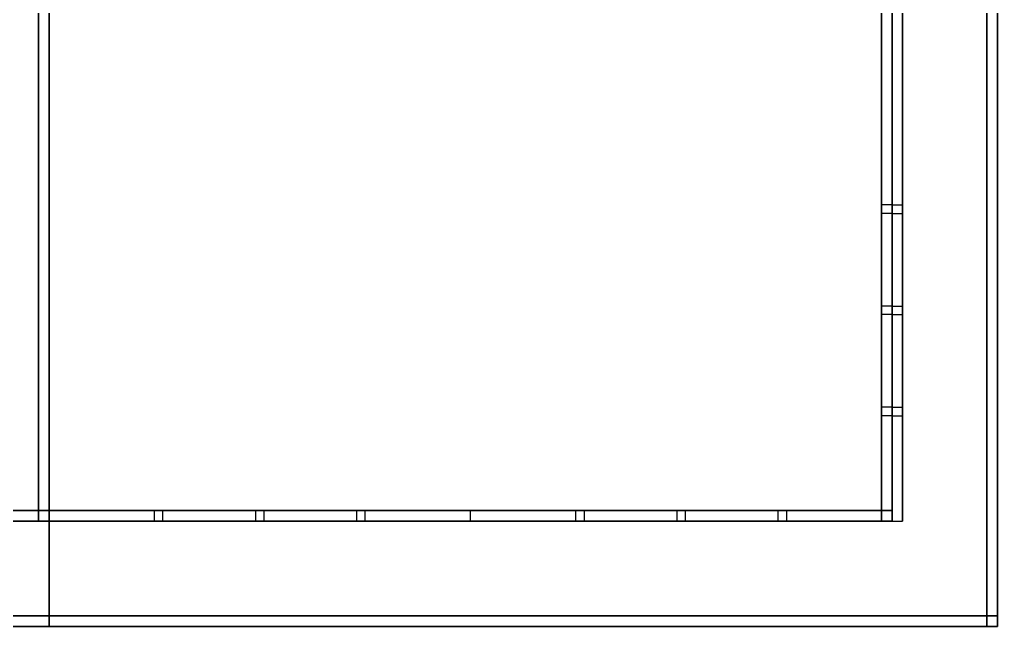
# Model space of a CAD drawing. Extents: x 2.9 to 21, y 3 to 17.
# Drawn here: x 11.72 to 21, y 3 to 8.76 of the extents above; entities that cross this region are included whole.
import ezdxf

# ---------------------------------------------------------------- set-up
doc = ezdxf.new("R2010")
doc.units = 0

msp = doc.modelspace()

# ---------------------------------------------------------------- linework, layer by layer
at = {"layer": 'Dograma_Cizgi'}
for p, q in [((19.9, 5, 3.5), (19.9, 7, 3.5)), ((19.9, 7, 3.5), (19.9, 7, 3.58)), ((19.9, 7, 3.58), (19.9, 5, 3.58)), ((20, 7, 3.58), (19.9, 7, 3.58)), ((20, 7, 3.5), (19.9, 7, 3.5)), ((19.9, 6.92, 3.5), (19.9, 7, 3.5)), ((19.9, 7, 3.5), (19.9, 7, 5.5)), ((19.9, 7, 5.5), (19.9, 6.92, 5.5)), ((20, 7, 5.5), (19.9, 7, 5.5)), ((20, 7, 3.5), (19.9, 7, 3.5)), ((19.9, 5, 5.42), (19.9, 7, 5.42)), ((19.9, 7, 5.42), (19.9, 7, 5.5)), ((19.9, 7, 5.5), (19.9, 5, 5.5)), ((20, 7, 5.5), (19.9, 7, 5.5)), ((20, 7, 5.42), (19.9, 7, 5.42)), ((20, 7, 1), (20, 6.92, 1)), ((20, 6.92, 2.5), (20, 7, 2.5)), ((20, 7, 2.5), (20, 7, 1)), ((20, 7, 1), (20.1, 7, 1)), ((20, 7, 2.5), (20.1, 7, 2.5)), ((20, 7, 1), (20, 5, 1)), ((20, 5, 1.06), (20, 7, 1.06)), ((20, 7, 1.06), (20, 7, 1)), ((20, 7, 1), (20.1, 7, 1)), ((20, 7, 1.06), (20.1, 7, 1.06)), ((20, 7, 2.44), (20, 5, 2.44)), ((20, 5, 2.5), (20, 7, 2.5)), ((20, 7, 2.5), (20, 7, 2.44)), ((20, 7, 2.44), (20.1, 7, 2.44)), ((20, 7, 2.5), (20.1, 7, 2.5)), ((20, 5, 3.5), (20, 7, 3.5)), ((20, 7, 3.5), (20, 7, 3.58)), ((20, 7, 3.58), (20, 5, 3.58)), ((20, 6.92, 3.5), (20, 7, 3.5)), ((20, 7, 3.5), (20, 7, 5.5)), ((20, 7, 5.5), (20, 6.92, 5.5)), ((20, 5, 5.42), (20, 7, 5.42)), ((20, 7, 5.42), (20, 7, 5.5)), ((20, 7, 5.5), (20, 5, 5.5)), ((20.1, 7, 1), (20.1, 6.92, 1)), ((20.1, 6.92, 2.5), (20.1, 7, 2.5)), ((20.1, 7, 2.5), (20.1, 7, 1)), ((20.1, 7, 1), (20.1, 5, 1)), ((20.1, 5, 1.06), (20.1, 7, 1.06)), ((20.1, 7, 1.06), (20.1, 7, 1)), ((20.1, 7, 2.44), (20.1, 5, 2.44)), ((20.1, 5, 2.5), (20.1, 7, 2.5)), ((20.1, 7, 2.5), (20.1, 7, 2.44)), ((19.9, 6.92, 5.5), (19.9, 6.92, 3.5)), ((20, 6.92, 3.5), (19.9, 6.92, 3.5)), ((20, 6.92, 5.5), (19.9, 6.92, 5.5)), ((20, 6.92, 1), (20, 6.92, 2.5)), ((20, 6.92, 2.5), (20.1, 6.92, 2.5)), ((20, 6.92, 1), (20.1, 6.92, 1)), ((20, 6.92, 5.5), (20, 6.92, 3.5)), ((20.1, 6.92, 1), (20.1, 6.92, 2.5)), ((19.9, 5.96, 3.5), (19.9, 6.04, 3.5)), ((19.9, 6.04, 3.5), (19.9, 6.04, 5.5)), ((19.9, 6.04, 5.5), (19.9, 5.96, 5.5)), ((20, 6.04, 5.5), (19.9, 6.04, 5.5)), ((20, 6.04, 3.5), (19.9, 6.04, 3.5)), ((20, 6.04, 1), (20, 5.96, 1)), ((20, 5.96, 2.5), (20, 6.04, 2.5)), ((20, 6.04, 2.5), (20, 6.04, 1)), ((20, 6.04, 1), (20.1, 6.04, 1)), ((20, 6.04, 2.5), (20.1, 6.04, 2.5)), ((20, 5.96, 3.5), (20, 6.04, 3.5)), ((20, 6.04, 3.5), (20, 6.04, 5.5)), ((20, 6.04, 5.5), (20, 5.96, 5.5)), ((20.1, 6.04, 1), (20.1, 5.96, 1)), ((20.1, 5.96, 2.5), (20.1, 6.04, 2.5)), ((20.1, 6.04, 2.5), (20.1, 6.04, 1)), ((19.9, 5.96, 5.5), (19.9, 5.96, 3.5)), ((20, 5.96, 3.5), (19.9, 5.96, 3.5)), ((20, 5.96, 5.5), (19.9, 5.96, 5.5)), ((20, 5.96, 1), (20, 5.96, 2.5)), ((20, 5.96, 2.5), (20.1, 5.96, 2.5)), ((20, 5.96, 1), (20.1, 5.96, 1)), ((20, 5.96, 5.5), (20, 5.96, 3.5)), ((20.1, 5.96, 1), (20.1, 5.96, 2.5)), ((19.9, 5, 3.5), (19.9, 5.08, 3.5)), ((19.9, 5.08, 3.5), (19.9, 5.08, 5.5)), ((19.9, 5.08, 5.5), (19.9, 5, 5.5)), ((20, 5.08, 5.5), (19.9, 5.08, 5.5)), ((20, 5.08, 3.5), (19.9, 5.08, 3.5)), ((20, 5.08, 1), (20, 5, 1)), ((20, 5, 2.5), (20, 5.08, 2.5)), ((20, 5.08, 2.5), (20, 5.08, 1)), ((20, 5.08, 1), (20.1, 5.08, 1)), ((20, 5.08, 2.5), (20.1, 5.08, 2.5)), ((20, 5, 3.5), (20, 5.08, 3.5)), ((20, 5.08, 3.5), (20, 5.08, 5.5)), ((20, 5.08, 5.5), (20, 5, 5.5)), ((20.1, 5.08, 1), (20.1, 5, 1)), ((20.1, 5, 2.5), (20.1, 5.08, 2.5)), ((20.1, 5.08, 2.5), (20.1, 5.08, 1)), ((19.9, 5, 5.5), (19.9, 5, 3.5)), ((20, 5, 3.5), (19.9, 5, 3.5)), ((20, 5, 5.5), (19.9, 5, 5.5)), ((19.9, 5, 3.58), (19.9, 5, 3.5)), ((20, 5, 3.5), (19.9, 5, 3.5)), ((20, 5, 3.58), (19.9, 5, 3.58)), ((19.9, 5, 5.5), (19.9, 5, 5.42)), ((20, 5, 5.42), (19.9, 5, 5.42)), ((20, 5, 5.5), (19.9, 5, 5.5)), ((20, 5, 1), (20, 5, 1.06)), ((20, 5, 1.06), (20.1, 5, 1.06)), ((20, 5, 1), (20.1, 5, 1)), ((20, 5, 1), (20, 5, 2.5)), ((20, 5, 2.5), (20.1, 5, 2.5)), ((20, 5, 1), (20.1, 5, 1)), ((20, 5, 2.44), (20, 5, 2.5)), ((20, 5, 2.5), (20.1, 5, 2.5)), ((20, 5, 2.44), (20.1, 5, 2.44)), ((20, 5, 5.5), (20, 5, 3.5)), ((20, 5, 3.58), (20, 5, 3.5)), ((20, 5, 5.5), (20, 5, 5.42)), ((20.1, 5, 1), (20.1, 5, 1.06)), ((20.1, 5, 1), (20.1, 5, 2.5)), ((20.1, 5, 2.44), (20.1, 5, 2.5)), ((13, 4.1, 0.7), (13.08, 4.1, 0.7)), ((13.08, 4.1, 2.7), (13, 4.1, 2.7)), ((13, 4.1, 2.7), (13, 4.1, 0.7)), ((13, 4, 0.7), (13, 4.1, 0.7)), ((13, 4, 2.7), (13, 4.1, 2.7)), ((13, 4.1, 0.7), (15, 4.1, 0.7)), ((15, 4.1, 0.78), (13, 4.1, 0.78)), ((13, 4.1, 0.78), (13, 4.1, 0.7)), ((13, 4, 0.7), (13, 4.1, 0.7)), ((13, 4, 0.78), (13, 4.1, 0.78)), ((13, 4.1, 2.62), (15, 4.1, 2.62)), ((15, 4.1, 2.7), (13, 4.1, 2.7)), ((13, 4.1, 2.7), (13, 4.1, 2.62)), ((13, 4, 2.62), (13, 4.1, 2.62)), ((13, 4, 2.7), (13, 4.1, 2.7)), ((13, 4.1, 3.5), (13.08, 4.1, 3.5)), ((13.08, 4.1, 5.5), (13, 4.1, 5.5)), ((13, 4.1, 5.5), (13, 4.1, 3.5)), ((13, 4, 3.5), (13, 4.1, 3.5)), ((13, 4, 5.5), (13, 4.1, 5.5)), ((13, 4.1, 3.5), (15, 4.1, 3.5)), ((15, 4.1, 3.58), (13, 4.1, 3.58)), ((13, 4.1, 3.58), (13, 4.1, 3.5)), ((13, 4, 3.5), (13, 4.1, 3.5)), ((13, 4, 3.58), (13, 4.1, 3.58)), ((13, 4.1, 5.42), (15, 4.1, 5.42)), ((15, 4.1, 5.5), (13, 4.1, 5.5)), ((13, 4.1, 5.5), (13, 4.1, 5.42)), ((13, 4, 5.42), (13, 4.1, 5.42)), ((13, 4, 5.5), (13, 4.1, 5.5)), ((13.08, 4.1, 0.7), (13.08, 4.1, 2.7)), ((13.08, 4, 2.7), (13.08, 4.1, 2.7)), ((13.08, 4, 0.7), (13.08, 4.1, 0.7)), ((13.08, 4.1, 3.5), (13.08, 4.1, 5.5)), ((13.08, 4, 5.5), (13.08, 4.1, 5.5)), ((13.08, 4, 3.5), (13.08, 4.1, 3.5)), ((13.96, 4.1, 0.7), (14.04, 4.1, 0.7)), ((14.04, 4.1, 2.7), (13.96, 4.1, 2.7)), ((13.96, 4.1, 2.7), (13.96, 4.1, 0.7)), ((13.96, 4, 0.7), (13.96, 4.1, 0.7)), ((13.96, 4, 2.7), (13.96, 4.1, 2.7)), ((13.96, 4.1, 3.5), (14.04, 4.1, 3.5)), ((14.04, 4.1, 5.5), (13.96, 4.1, 5.5)), ((13.96, 4.1, 5.5), (13.96, 4.1, 3.5)), ((13.96, 4, 3.5), (13.96, 4.1, 3.5)), ((13.96, 4, 5.5), (13.96, 4.1, 5.5)), ((14.04, 4.1, 0.7), (14.04, 4.1, 2.7)), ((14.04, 4, 2.7), (14.04, 4.1, 2.7)), ((14.04, 4, 0.7), (14.04, 4.1, 0.7)), ((14.04, 4.1, 3.5), (14.04, 4.1, 5.5)), ((14.04, 4, 5.5), (14.04, 4.1, 5.5)), ((14.04, 4, 3.5), (14.04, 4.1, 3.5)), ((14.92, 4.1, 0.7), (15, 4.1, 0.7)), ((15, 4.1, 2.7), (14.92, 4.1, 2.7)), ((14.92, 4.1, 2.7), (14.92, 4.1, 0.7)), ((14.92, 4, 0.7), (14.92, 4.1, 0.7)), ((14.92, 4, 2.7), (14.92, 4.1, 2.7)), ((14.92, 4.1, 3.5), (15, 4.1, 3.5)), ((15, 4.1, 5.5), (14.92, 4.1, 5.5)), ((14.92, 4.1, 5.5), (14.92, 4.1, 3.5)), ((14.92, 4, 3.5), (14.92, 4.1, 3.5)), ((14.92, 4, 5.5), (14.92, 4.1, 5.5)), ((15, 4.1, 0.7), (15, 4.1, 0.78)), ((15, 4, 0.78), (15, 4.1, 0.78)), ((15, 4, 0.7), (15, 4.1, 0.7)), ((15, 4.1, 0.7), (15, 4.1, 2.7)), ((15, 4, 2.7), (15, 4.1, 2.7)), ((15, 4, 0.7), (15, 4.1, 0.7)), ((15, 4.1, 2.62), (15, 4.1, 2.7)), ((15, 4, 2.7), (15, 4.1, 2.7)), ((15, 4, 2.62), (15, 4.1, 2.62)), ((15, 4.1, 3.5), (15, 4.1, 3.58)), ((15, 4, 3.58), (15, 4.1, 3.58)), ((15, 4, 3.5), (15, 4.1, 3.5)), ((15, 4.1, 3.5), (15, 4.1, 5.5)), ((15, 4, 5.5), (15, 4.1, 5.5)), ((15, 4, 3.5), (15, 4.1, 3.5)), ((15, 4.1, 5.42), (15, 4.1, 5.5)), ((15, 4, 5.5), (15, 4.1, 5.5)), ((15, 4, 5.42), (15, 4.1, 5.42)), ((17, 4.1, 0.7), (17.08, 4.1, 0.7)), ((17.08, 4.1, 2.7), (17, 4.1, 2.7)), ((17, 4.1, 2.7), (17, 4.1, 0.7)), ((17, 4, 0.7), (17, 4.1, 0.7)), ((17, 4, 2.7), (17, 4.1, 2.7)), ((17, 4.1, 0.7), (19, 4.1, 0.7)), ((19, 4.1, 0.78), (17, 4.1, 0.78)), ((17, 4.1, 0.78), (17, 4.1, 0.7)), ((17, 4, 0.7), (17, 4.1, 0.7)), ((17, 4, 0.78), (17, 4.1, 0.78)), ((17, 4.1, 2.62), (19, 4.1, 2.62)), ((19, 4.1, 2.7), (17, 4.1, 2.7)), ((17, 4.1, 2.7), (17, 4.1, 2.62)), ((17, 4, 2.62), (17, 4.1, 2.62)), ((17, 4, 2.7), (17, 4.1, 2.7)), ((17, 4.1, 3.5), (17.08, 4.1, 3.5)), ((17.08, 4.1, 5.5), (17, 4.1, 5.5)), ((17, 4.1, 5.5), (17, 4.1, 3.5)), ((17, 4, 3.5), (17, 4.1, 3.5)), ((17, 4, 5.5), (17, 4.1, 5.5)), ((17, 4.1, 3.5), (19, 4.1, 3.5)), ((19, 4.1, 3.58), (17, 4.1, 3.58)), ((17, 4.1, 3.58), (17, 4.1, 3.5)), ((17, 4, 3.5), (17, 4.1, 3.5)), ((17, 4, 3.58), (17, 4.1, 3.58)), ((17, 4.1, 5.42), (19, 4.1, 5.42)), ((19, 4.1, 5.5), (17, 4.1, 5.5)), ((17, 4.1, 5.5), (17, 4.1, 5.42)), ((17, 4, 5.42), (17, 4.1, 5.42)), ((17, 4, 5.5), (17, 4.1, 5.5)), ((17.08, 4.1, 0.7), (17.08, 4.1, 2.7)), ((17.08, 4, 2.7), (17.08, 4.1, 2.7)), ((17.08, 4, 0.7), (17.08, 4.1, 0.7)), ((17.08, 4.1, 3.5), (17.08, 4.1, 5.5)), ((17.08, 4, 5.5), (17.08, 4.1, 5.5)), ((17.08, 4, 3.5), (17.08, 4.1, 3.5)), ((17.96, 4.1, 0.7), (18.04, 4.1, 0.7)), ((18.04, 4.1, 2.7), (17.96, 4.1, 2.7)), ((17.96, 4.1, 2.7), (17.96, 4.1, 0.7)), ((17.96, 4, 0.7), (17.96, 4.1, 0.7)), ((17.96, 4, 2.7), (17.96, 4.1, 2.7)), ((17.96, 4.1, 3.5), (18.04, 4.1, 3.5)), ((18.04, 4.1, 5.5), (17.96, 4.1, 5.5)), ((17.96, 4.1, 5.5), (17.96, 4.1, 3.5)), ((17.96, 4, 3.5), (17.96, 4.1, 3.5)), ((17.96, 4, 5.5), (17.96, 4.1, 5.5)), ((18.04, 4.1, 0.7), (18.04, 4.1, 2.7)), ((18.04, 4, 2.7), (18.04, 4.1, 2.7)), ((18.04, 4, 0.7), (18.04, 4.1, 0.7)), ((18.04, 4.1, 3.5), (18.04, 4.1, 5.5)), ((18.04, 4, 5.5), (18.04, 4.1, 5.5)), ((18.04, 4, 3.5), (18.04, 4.1, 3.5)), ((18.92, 4.1, 0.7), (19, 4.1, 0.7)), ((19, 4.1, 2.7), (18.92, 4.1, 2.7)), ((18.92, 4.1, 2.7), (18.92, 4.1, 0.7)), ((18.92, 4, 0.7), (18.92, 4.1, 0.7)), ((18.92, 4, 2.7), (18.92, 4.1, 2.7)), ((18.92, 4.1, 3.5), (19, 4.1, 3.5)), ((19, 4.1, 5.5), (18.92, 4.1, 5.5)), ((18.92, 4.1, 5.5), (18.92, 4.1, 3.5)), ((18.92, 4, 3.5), (18.92, 4.1, 3.5)), ((18.92, 4, 5.5), (18.92, 4.1, 5.5)), ((19, 4.1, 0.7), (19, 4.1, 0.78)), ((19, 4, 0.78), (19, 4.1, 0.78)), ((19, 4, 0.7), (19, 4.1, 0.7)), ((19, 4.1, 0.7), (19, 4.1, 2.7)), ((19, 4, 2.7), (19, 4.1, 2.7)), ((19, 4, 0.7), (19, 4.1, 0.7)), ((19, 4.1, 2.62), (19, 4.1, 2.7)), ((19, 4, 2.7), (19, 4.1, 2.7)), ((19, 4, 2.62), (19, 4.1, 2.62)), ((19, 4.1, 3.5), (19, 4.1, 3.58)), ((19, 4, 3.58), (19, 4.1, 3.58)), ((19, 4, 3.5), (19, 4.1, 3.5)), ((19, 4.1, 3.5), (19, 4.1, 5.5)), ((19, 4, 5.5), (19, 4.1, 5.5)), ((19, 4, 3.5), (19, 4.1, 3.5)), ((19, 4.1, 5.42), (19, 4.1, 5.5)), ((19, 4, 5.5), (19, 4.1, 5.5)), ((19, 4, 5.42), (19, 4.1, 5.42)), ((13, 4, 0.7), (13.08, 4, 0.7)), ((13.08, 4, 2.7), (13, 4, 2.7)), ((13, 4, 2.7), (13, 4, 0.7)), ((13, 4, 0.7), (15, 4, 0.7)), ((15, 4, 0.78), (13, 4, 0.78)), ((13, 4, 0.78), (13, 4, 0.7)), ((13, 4, 2.62), (15, 4, 2.62)), ((15, 4, 2.7), (13, 4, 2.7)), ((13, 4, 2.7), (13, 4, 2.62)), ((13, 4, 3.5), (13.08, 4, 3.5)), ((13.08, 4, 5.5), (13, 4, 5.5)), ((13, 4, 5.5), (13, 4, 3.5)), ((13, 4, 3.5), (15, 4, 3.5)), ((15, 4, 3.58), (13, 4, 3.58)), ((13, 4, 3.58), (13, 4, 3.5)), ((13, 4, 5.42), (15, 4, 5.42)), ((15, 4, 5.5), (13, 4, 5.5)), ((13, 4, 5.5), (13, 4, 5.42)), ((13.08, 4, 0.7), (13.08, 4, 2.7)), ((13.08, 4, 3.5), (13.08, 4, 5.5)), ((13.96, 4, 0.7), (14.04, 4, 0.7)), ((14.04, 4, 2.7), (13.96, 4, 2.7)), ((13.96, 4, 2.7), (13.96, 4, 0.7)), ((13.96, 4, 3.5), (14.04, 4, 3.5)), ((14.04, 4, 5.5), (13.96, 4, 5.5)), ((13.96, 4, 5.5), (13.96, 4, 3.5)), ((14.04, 4, 0.7), (14.04, 4, 2.7)), ((14.04, 4, 3.5), (14.04, 4, 5.5)), ((14.92, 4, 0.7), (15, 4, 0.7)), ((15, 4, 2.7), (14.92, 4, 2.7)), ((14.92, 4, 2.7), (14.92, 4, 0.7)), ((14.92, 4, 3.5), (15, 4, 3.5)), ((15, 4, 5.5), (14.92, 4, 5.5)), ((14.92, 4, 5.5), (14.92, 4, 3.5)), ((15, 4, 0.7), (15, 4, 0.78)), ((15, 4, 0.7), (15, 4, 2.7)), ((15, 4, 2.62), (15, 4, 2.7)), ((15, 4, 3.5), (15, 4, 3.58)), ((15, 4, 3.5), (15, 4, 5.5)), ((15, 4, 5.42), (15, 4, 5.5)), ((17, 4, 0.7), (17.08, 4, 0.7)), ((17.08, 4, 2.7), (17, 4, 2.7)), ((17, 4, 2.7), (17, 4, 0.7)), ((17, 4, 0.7), (19, 4, 0.7)), ((19, 4, 0.78), (17, 4, 0.78)), ((17, 4, 0.78), (17, 4, 0.7)), ((17, 4, 2.62), (19, 4, 2.62)), ((19, 4, 2.7), (17, 4, 2.7)), ((17, 4, 2.7), (17, 4, 2.62)), ((17, 4, 3.5), (17.08, 4, 3.5)), ((17.08, 4, 5.5), (17, 4, 5.5)), ((17, 4, 5.5), (17, 4, 3.5)), ((17, 4, 3.5), (19, 4, 3.5)), ((19, 4, 3.58), (17, 4, 3.58)), ((17, 4, 3.58), (17, 4, 3.5)), ((17, 4, 5.42), (19, 4, 5.42)), ((19, 4, 5.5), (17, 4, 5.5)), ((17, 4, 5.5), (17, 4, 5.42)), ((17.08, 4, 0.7), (17.08, 4, 2.7)), ((17.08, 4, 3.5), (17.08, 4, 5.5)), ((17.96, 4, 0.7), (18.04, 4, 0.7)), ((18.04, 4, 2.7), (17.96, 4, 2.7)), ((17.96, 4, 2.7), (17.96, 4, 0.7)), ((17.96, 4, 3.5), (18.04, 4, 3.5)), ((18.04, 4, 5.5), (17.96, 4, 5.5)), ((17.96, 4, 5.5), (17.96, 4, 3.5)), ((18.04, 4, 0.7), (18.04, 4, 2.7)), ((18.04, 4, 3.5), (18.04, 4, 5.5)), ((18.92, 4, 0.7), (19, 4, 0.7)), ((19, 4, 2.7), (18.92, 4, 2.7)), ((18.92, 4, 2.7), (18.92, 4, 0.7)), ((18.92, 4, 3.5), (19, 4, 3.5)), ((19, 4, 5.5), (18.92, 4, 5.5)), ((18.92, 4, 5.5), (18.92, 4, 3.5)), ((19, 4, 0.7), (19, 4, 0.78)), ((19, 4, 0.7), (19, 4, 2.7)), ((19, 4, 2.62), (19, 4, 2.7)), ((19, 4, 3.5), (19, 4, 3.58)), ((19, 4, 3.5), (19, 4, 5.5)), ((19, 4, 5.42), (19, 4, 5.5))]:
    msp.add_line(p, q, dxfattribs=at)
at = {"layer": 'Duvar_Cizgi'}
for p, q in [((11.9, 4, 3), (11.9, 9, 3)), ((11.9, 9, 6), (11.9, 4, 6)), ((12, 4, 3), (12, 9, 3)), ((12, 9, 6), (12, 4, 6)), ((19.9, 4, 3), (19.9, 9, 3)), ((19.9, 9, 6), (19.9, 4, 6)), ((20, 9), (20, 4)), ((20, 4, 3), (20, 9, 3)), ((20, 4, 3), (20, 9, 3)), ((20, 9, 6), (20, 4, 6)), ((20.1, 9), (20.1, 4)), ((20.1, 4, 3), (20.1, 9, 3)), ((20.9, 3, 6), (20.9, 9, 6)), ((20.9, 9, 7), (20.9, 3, 7)), ((21, 3, 6), (21, 9, 6)), ((21, 9, 7), (21, 3, 7)), ((4, 4.1, 3), (12, 4.1, 3)), ((12, 4.1, 6), (4, 4.1, 6)), ((8, 4.1), (12, 4.1)), ((12, 4.1, 3), (8, 4.1, 3)), ((12, 4.1), (12, 4.1, 3)), ((12, 4, 3), (12, 4.1, 3)), ((12, 4), (12, 4.1)), ((12, 4.1), (16, 4.1)), ((16, 4.1, 3), (12, 4.1, 3)), ((12, 4.1, 3), (12, 4.1)), ((12, 4), (12, 4.1)), ((12, 4, 3), (12, 4.1, 3)), ((12, 4.1, 3), (12, 4.1, 6)), ((12, 4, 6), (12, 4.1, 6)), ((12, 4, 3), (12, 4.1, 3)), ((12, 4.1, 3), (20, 4.1, 3)), ((20, 4.1, 6), (12, 4.1, 6)), ((12, 4.1, 6), (12, 4.1, 3)), ((12, 4, 3), (12, 4.1, 3)), ((12, 4, 6), (12, 4.1, 6)), ((16, 4.1), (16, 4.1, 3)), ((16, 4, 3), (16, 4.1, 3)), ((16, 4), (16, 4.1)), ((16, 4.1), (20, 4.1)), ((20, 4.1, 3), (16, 4.1, 3)), ((16, 4.1, 3), (16, 4.1)), ((16, 4), (16, 4.1)), ((16, 4, 3), (16, 4.1, 3)), ((20, 4.1), (20, 4.1, 3)), ((20, 4, 3), (20, 4.1, 3)), ((20, 4), (20, 4.1)), ((20, 4.1, 3), (20, 4.1, 6)), ((20, 4, 6), (20, 4.1, 6)), ((20, 4, 3), (20, 4.1, 3)), ((4, 4, 3), (12, 4, 3)), ((12, 4, 6), (4, 4, 6)), ((8, 4), (12, 4)), ((12, 4, 3), (8, 4, 3)), ((11.9, 4, 6), (11.9, 4, 3)), ((12, 4, 3), (11.9, 4, 3)), ((12, 4, 6), (11.9, 4, 6)), ((12, 4), (12, 4, 3)), ((12, 4), (16, 4)), ((16, 4, 3), (12, 4, 3)), ((12, 4, 3), (12, 4)), ((12, 4, 3), (12, 4, 6)), ((12, 4, 6), (12, 4, 3)), ((12, 4, 3), (20, 4, 3)), ((20, 4, 6), (12, 4, 6)), ((12, 4, 6), (12, 4, 3)), ((16, 4), (16, 4, 3)), ((16, 4), (20, 4)), ((20, 4, 3), (16, 4, 3)), ((16, 4, 3), (16, 4)), ((19.9, 4, 6), (19.9, 4, 3)), ((20, 4, 3), (19.9, 4, 3)), ((20, 4, 6), (19.9, 4, 6)), ((20, 4), (20, 4, 3)), ((20, 4, 3), (20.1, 4, 3)), ((20, 4), (20.1, 4)), ((20, 4), (20, 4, 3)), ((20, 4, 3), (20, 4, 6)), ((20, 4, 6), (20, 4, 3)), ((20.1, 4), (20.1, 4, 3)), ((3, 3.1, 6), (21, 3.1, 6)), ((21, 3.1, 7), (3, 3.1, 7)), ((21, 3.1, 6), (21, 3.1, 7)), ((21, 3, 7), (21, 3.1, 7)), ((21, 3, 6), (21, 3.1, 6)), ((3, 3, 6), (21, 3, 6)), ((21, 3, 7), (3, 3, 7)), ((20.9, 3, 7), (20.9, 3, 6)), ((21, 3, 6), (20.9, 3, 6)), ((21, 3, 7), (20.9, 3, 7)), ((21, 3, 7), (21, 3, 6)), ((21, 3, 6), (21, 3, 7))]:
    msp.add_line(p, q, dxfattribs=at)
at = {"layer": 'Zemin_Cizgi'}
for p, q in [((12, 11, 3), (12, 4, 3)), ((12, 4, 3), (12, 9, 3)), ((12, 9, 6), (12, 3, 6)), ((12, 9, 6), (12, 3, 6)), ((12, 3, 9), (12, 9, 9)), ((12, 3, 9), (12, 9, 9)), ((20, 4), (20, 9)), ((20, 4, 3), (20, 9, 3)), ((21, 3, 6), (21, 9, 6)), ((21, 9, 7), (21, 3, 7)), ((4, 4), (20, 4)), ((4, 4, 3), (12, 4, 3)), ((12, 4, 3), (20, 4, 3)), ((12, 4, 3), (12, 4, 3)), ((12, 4, 3), (12, 4, 3)), ((12, 3, 6), (3, 3, 6)), ((3, 3, 7), (12, 3, 9)), ((3, 3, 7), (21, 3, 7)), ((12, 3, 9), (3, 3, 7)), ((12, 3, 6), (21, 3, 6)), ((12, 3, 6), (12, 3, 6)), ((12, 3, 6), (12, 3, 6)), ((21, 3, 7), (12, 3, 9)), ((21, 3, 7), (12, 3, 9)), ((21, 3, 7), (21, 3, 7)), ((21, 3, 7), (21, 3, 7))]:
    msp.add_line(p, q, dxfattribs=at)

doc.saveas('drawing.dxf')
